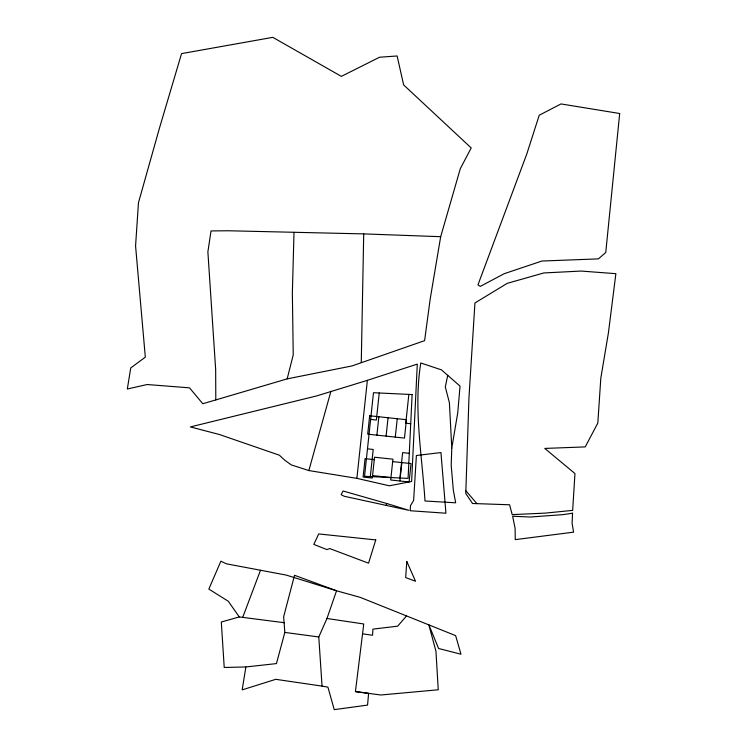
<?xml version="1.0" encoding="UTF-8"?>
<svg xmlns="http://www.w3.org/2000/svg" width="747" height="747" viewBox="0 0 747 747"><rect width="100%" height="100%" fill="white"/><g stroke="black" fill="none" stroke-linecap="round" stroke-linejoin="round"><path stroke-width="1.12" d="M361.268 362.426L363.714 233.895L228.321 230.767L211.028 230.935L207.881 251.86L215.659 369.401L215.799 399.925L202.773 403.735L189.533 387.842L147.178 384.528L127.317 389.01L130.734 367.954L145.32 357.159L135.571 245.94L138.456 202.764L159.41 128.288L181.558 53.607L272.814 37.35L341.36 76.371L379.532 57.23L397.133 55.978L403.632 84.906L471.208 147.943L460.292 168.719L440.683 236.696L430.207 298.921L424.604 340.66L352.061 365.927L287.175 378.869L215.799 399.925M294.001 232.401L292.357 293.029L293.235 354.9L287.175 378.869M451.786 448.079L451.197 465.418L453.308 490.004L455.661 502.806L424.996 500.994C422.074 455.11 413.436 408.88 420.776 362.977L441.458 369.858L460.04 386.106L457.743 412.783L451.786 448.079L449.395 402.708L445.315 386.974L447.724 375.33M465.867 490.77L468.948 397.936L474.943 302.955L507.269 283.328L543.797 272.954L581.101 271.058L615.883 273.682L608.403 332.957L600.812 378.225L597.824 423.045L585.218 446.902L544.768 448.424L574.957 473.561L572.669 510.378L545.375 513.105L512.199 514.618L509.575 504.776L472.543 503.497L465.773 493.515L465.867 490.77L476.941 503.646M356.889 478.351L367.365 380.344L417.293 364.106L411.634 481.47L389.346 485.793L356.889 478.351L308.847 470.554L291.311 464.914L284.859 460.301L279.387 455.203L219.357 434.493L190.345 426.929L316.728 395.901L367.365 380.344M370.307 476.577L373.211 449.461L367.477 448.844M379.252 392.978L376.357 420.038L370.624 419.422M376.89 435.146L378.86 416.751M386.087 436.127L388.057 417.732M395.284 437.107L397.245 418.722M399.916 477.996L402.633 452.607L409.291 453.317M408.852 394.407L405.78 423.185L410.719 423.708M399.888 480.984L401.858 462.589M362.547 633.848L363.733 623.978L326.962 618.479L318.782 636.976L322.05 686.11L327.914 687.128L334.245 709.65L367.561 705.093L368.598 693.356L355.432 691.582L362.547 633.848L372.566 635.239L372.912 629.133L397.684 626.163L406.527 615.92L455.633 635.632L460.983 654.223L438.601 648.489L428.787 624.632L435.959 651.291L438.246 689.78L380.811 694.999L355.432 691.582M406.527 615.92L360.119 597.329L336.542 590.784L294.542 575.274L283.645 616.761L284.831 632.42L276.446 663.597L245.875 666.959L242.168 689.873L275.764 679.322L322.05 686.11M308.847 470.554L330.93 391.26M386.19 505.467L386.787 503.515L408.936 510.341L344.302 496.288L341.155 494.701L343.06 490.994L386.787 503.515M326.962 618.479L336.542 590.784L286.204 575.078L226.462 563.836L220.888 561.193L208.833 589.084L228.246 601.223L239.292 616.938L284.486 622.737M242.812 617.078L260.498 570.278M239.292 616.938L221.308 622.008L224.221 667.473L245.875 666.959M363.714 233.895L440.683 236.696M374.275 459.648L365.078 458.658L363.107 477.053L372.305 478.033L374.536 457.211L392.922 459.181L390.7 480.004L409.085 481.964L411.055 463.579L392.661 461.609M372.566 475.596L390.952 477.566M284.831 632.42L318.782 636.976M572.547 513.208L572.099 523.199L573.575 532.153L515.243 539.633L515.131 528.502L512.638 516.242L530.277 517.017L563.014 514.627L572.547 513.208M410.476 505.654L410.234 510.733L445.94 513.226L440.945 452.551L416.387 455.511L413.623 500.425L410.476 505.654M412.12 394.565L408.086 478.388L364.545 476.297L373.481 392.707L412.12 394.565M406.788 561.464L405.686 577.571L415.528 581.259L406.788 561.464M619.683 113.507L605.752 252.514L598.375 258.882L541.92 261.03L504.188 273.71L480.274 286.39L477.949 284.887L526.822 153.901L539.222 115.225L560.997 103.936L619.683 113.507M369.662 415.771L367.692 434.156L404.472 438.087L406.443 419.702L369.662 415.771M375.76 539.922L368.551 563.182L329.782 548.578L326.878 549.568L313.796 544.386L318.708 533.937L375.76 539.922"/></g></svg>
